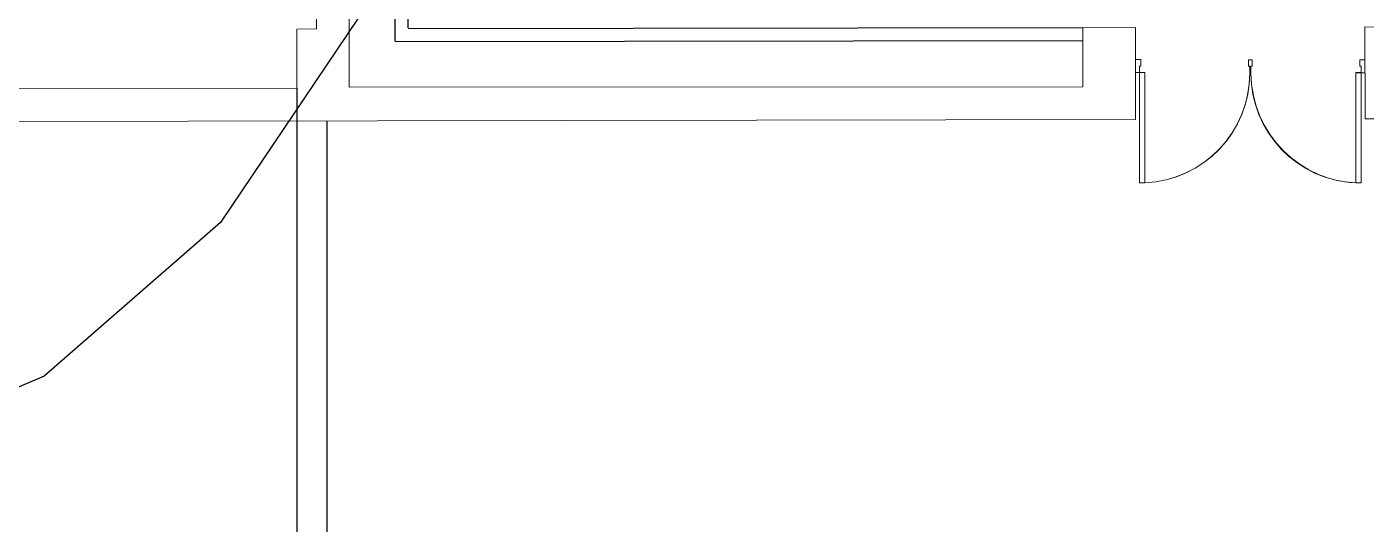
# Model space of a CAD drawing. Header units: millimetres. Extents: x 586 to 1010, y 369 to 668.
# Drawn here: x 682.43 to 692.66, y 459.1 to 462.89 of the extents above; entities that cross this region are included whole.
import ezdxf

# ---------------------------------------------------------------- set-up
doc = ezdxf.new("R2010")
doc.units = ezdxf.units.MM
doc.layers.add('plan line', color=7, linetype='Continuous', lineweight=15)

msp = doc.modelspace()

# ---------------------------------------------------------------- linework, layer by layer
at = {"lineweight": 25}
for p, q in [((684.495, 462.423), (684.495, 457.423)), ((684.725, 462.174), (684.725, 457.653))]:
    msp.add_line(p, q, dxfattribs=at)
at = {"color": 254, "lineweight": 25}
msp.add_lwpolyline([(689.834, 492.182), (690.176, 488.411), (690.415, 484.478), (690.084, 476.994), (689.334, 473.155), (688.361, 469.88), (686.251, 464.866), (683.913, 461.4), (682.567, 460.227), (680.996, 459.559), (679.561, 459.554), (677.951, 460.093), (676.327, 461.108), (674.734, 462.509), (671.826, 466.103), (669.833, 469.613), (668.248, 474.1), (667.65, 477.945), (667.581, 481.747), (668.167, 489.483)], dxfattribs=at)
for points in [[(671.712, 620.709), (706.735, 621.773), (754.26, 613.83), (814.661, 600.148), (855.757, 598.01), (895.067, 567.065), (920.01, 542.018), (952.008, 521.248), (977.223, 504.653), (979.635, 479.234), (986.344, 463.855), (988.798, 462.385)], [(654.944, 595.472), (670.267, 587.317), (714.302, 595.165), (787.089, 595.165), (819.394, 580.944), (821.03, 562.85), (813.491, 552.788), (808.734, 539.671), (796.407, 534.706), (791.022, 527.249), (791.022, 507.547), (797.301, 476.527), (814.975, 463.89), (836.148, 474.682), (874.022, 478.588), (885.729, 462.733), (863.004, 436.079), (845.789, 420.685), (845.104, 408.675)], [(639.207, 583.438), (644.727, 575.638), (657.796, 553.44), (668.404, 543.929), (682.518, 548.731), (692.984, 555.478), (711.934, 556.583), (734.346, 532.133), (750.593, 477.748), (754.137, 444.164), (776.466, 425.447), (782.617, 412.235)]]:
    msp.add_spline(points, degree=3, dxfattribs=at)
at = {"layer": 'plan line', "lineweight": 30}
for p, q in [((685.345, 462.882), (685.342, 464.808)), ((685.245, 462.782), (685.242, 464.731)), ((690.495, 462.883), (685.345, 462.875)), ((690.495, 462.783), (685.245, 462.775))]:
    msp.add_line(p, q, dxfattribs=at)
at = {"layer": 'plan line'}
for p, q in [((684.892, 464.462), (684.895, 462.431)), ((684.645, 462.874), (684.643, 464.269)), ((684.495, 462.873), (684.645, 462.874)), ((684.495, 462.423), (684.495, 462.873)), ((690.495, 462.883), (690.895, 462.884)), ((690.495, 462.433), (690.495, 462.883)), ((690.895, 462.884), (690.896, 462.184)), ((692.945, 462.887), (692.647, 462.89)), ((692.647, 462.89), (692.648, 462.19)), ((690.895, 462.641), (690.937, 462.641)), ((690.937, 462.641), (690.937, 462.591)), ((691.787, 462.64), (691.757, 462.64)), ((691.757, 462.64), (691.787, 462.64)), ((691.757, 462.59), (691.757, 462.64)), ((691.787, 462.64), (691.757, 462.64)), ((691.757, 462.64), (691.757, 462.59)), ((691.787, 462.59), (691.787, 462.64)), ((691.787, 462.59), (691.787, 462.64)), ((692.607, 462.59), (692.607, 462.64)), ((692.607, 462.64), (692.647, 462.64)), ((690.927, 462.541), (690.897, 462.541)), ((690.937, 462.591), (690.927, 462.591)), ((690.927, 462.591), (690.927, 462.541)), ((690.927, 462.541), (690.967, 462.541)), ((690.927, 461.701), (690.927, 462.541)), ((690.967, 462.541), (690.967, 461.701)), ((691.767, 462.59), (691.757, 462.59)), ((691.757, 462.59), (691.767, 462.59)), ((691.767, 462.54), (691.767, 462.59)), ((691.767, 462.59), (691.767, 462.535)), ((691.777, 462.535), (691.767, 462.535)), ((691.767, 462.535), (691.777, 462.535)), ((691.777, 462.59), (691.787, 462.59)), ((691.777, 462.54), (691.777, 462.59)), ((691.777, 462.535), (691.777, 462.59)), ((691.777, 462.59), (691.787, 462.59)), ((692.618, 462.541), (692.577, 462.541)), ((692.577, 462.541), (692.577, 461.7)), ((692.617, 462.59), (692.607, 462.59)), ((692.617, 462.541), (692.617, 462.59)), ((692.617, 461.7), (692.618, 462.541)), ((692.647, 462.54), (692.617, 462.541)), ((678.895, 462.415), (684.495, 462.423)), ((684.895, 462.431), (690.495, 462.433)), ((690.896, 462.184), (678.796, 462.164)), ((692.648, 462.19), (702.496, 462.202)), ((690.967, 461.701), (690.927, 461.701))]:
    msp.add_line(p, q, dxfattribs=at)
for points in [[(690.897, 462.641), (690.937, 462.641), (690.937, 462.591), (690.927, 462.591), (690.927, 462.541), (690.897, 462.541)], [(692.647, 462.64), (692.607, 462.64), (692.607, 462.59), (692.617, 462.59), (692.617, 462.54), (692.647, 462.54)]]:
    msp.add_lwpolyline(points, dxfattribs=at)
for points in [[(690.927, 462.541), (690.967, 462.541), (690.967, 461.701), (690.927, 461.701)], [(692.617, 462.54), (692.577, 462.54), (692.577, 461.7), (692.617, 461.7)]]:
    msp.add_lwpolyline(points, close=True, dxfattribs=at)
for points in [[(690.967, 461.701, 0.403785), (691.767, 462.54)], [(692.577, 461.7, -0.403785), (691.777, 462.54)]]:
    msp.add_lwpolyline(points, format="xyb", dxfattribs=at)
for centre, radius, start, end in [((690.934, 462.534), 0.833, 272.2857, 0.0839), ((692.618, 462.541), 0.841, 180.4001, 269.9208)]:
    msp.add_arc(centre, radius, start, end, dxfattribs=at)

doc.saveas('drawing.dxf')
